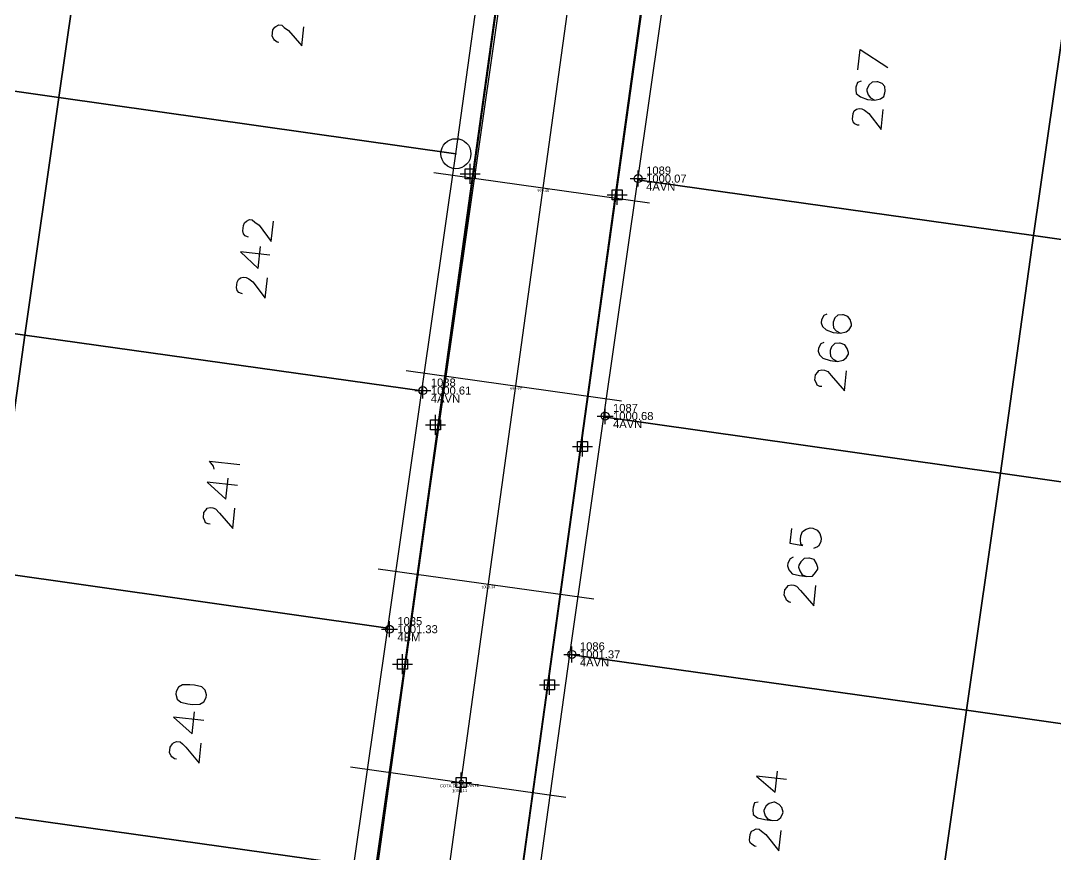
# Model space of a CAD drawing. Header units: metres. Extents: x -977055 to 805873, y -1033982 to 242021.
# Drawn here: x 978.3 to 1030, y 965 to 1006.6 of the extents above; entities that cross this region are included whole.
import ezdxf

# ---------------------------------------------------------------- set-up
doc = ezdxf.new("R2010")
doc.units = ezdxf.units.M
doc.header["$PDMODE"] = 32
doc.header["$PDSIZE"] = 1.5
for name, color, linetype in [('12-CONDICIONES EXISTENTES', 2, 'Continuous'), ('5ta avenida', 10, 'Continuous'), ('C-ANNO-MATC-TEXT', 150, 'Continuous'), ('C-ROAD-PROF-TEXT', 11, 'Continuous'), ('PUNTOS V', 4, 'Continuous')]:
    doc.layers.add(name, color=color, linetype=linetype)
doc.layers.add('PDF2_area escolar', color=7, linetype='Continuous', true_color=0x989898)
doc.layers.add('PDF_Geometry', color=7, linetype='Continuous', true_color=0x797979)
doc.styles.add('CITY2', font='stylu.ttf', dxfattribs={"height": 0.2})
doc.styles.get("Standard").update_dxf_attribs({"font": 'arial.ttf'})
doc.dimstyles.new('COTAS2', dxfattribs={"dimtxt": 0.02, "dimasz": 0.1, "dimexe": 0.15, "dimexo": 0.08, "dimgap": 0.05, "dimtad": 1, "dimzin": 0, "dimdsep": 46, "dimtxsty": 'CITY2', "dimblk": 'ARCHTICK', "dimcen": 1, "dimdle": 0.1, "dimclrd": 1, "dimclre": 1, "dimclrt": 2, "dimadec": 0, "dimazin": 0, "dimtfac": 1, "dimtofl": 0, "dimtmove": 0, "dimatfit": 3, "dimldrblk": 'ARCHTICK', "dimfxl": 0.18, "dimtolj": 1, "dimtzin": 0, "dimarcsym": 0})

# ---------------------------------------------------------------- blocks, each defined once
blk = doc.blocks.new('base')
at = {"layer": 'PDF_Geometry', "lineweight": 25, "extrusion": (-0.000787417, 0.063364, 0.99799), "elevation": 0.026}
for points in [[(-314.355, -197.288), (-299.601, -195.681), (-292.744, -194.188), (-282.663, -192.111), (-274.476, -190.361), (-258.037, -185.154), (-248.029, -180.61), (-240.539, -177.71), (-228.643, -174.042), (-222.733, -172.714), (-217.384, -171.04), (-209.935, -169.248), (-202.16, -164.759), (-196.196, -160.284), (-195.073, -159.817), (-178.095, -157.457), (-154.298, -156.614), (-136.667, -154.611), (-124.436, -153.164), (-118.066, -151.474), (-100.79, -146.646), (-80.955, -140.967), (-73.385, -139.328), (-61.694, -135.822), (-40.504, -131.604), (-37.727, -130.872), (-17.661, -129.441), (1.311, -127.461), (21.092, -124.929), (41.006, -122.83), (47.376, -123.458), (63.592, -123.186), (81.402, -124.312), (85.639, -96.072), (88.705, -66.393), (92.811, -40.781), (97.16, -22.386), (100.596, -1.562), (102.483, 8.32), (109.691, 37.361), (117.528, 76.62), (126.217, 115.638), (131.513, 149.592), (134.682, 173.973), (136.916, 195.591), (139.956, 229.678), (141.558, 250.676), (142.614, 271.37), (143.252, 283.21), (147.066, 312.938), (152.58, 355.631), (153.554, 396.042), (150.869, 418.02), (151.777, 438.639), (150.959, 458.028), (151.777, 438.639), (150.869, 418.02), (153.554, 396.042), (152.58, 355.631), (147.066, 312.938), (143.252, 283.21), (142.614, 271.37), (141.558, 250.676), (139.956, 229.678), (136.916, 195.591), (134.682, 173.973), (131.513, 149.592), (126.217, 115.638), (117.528, 76.62), (109.691, 37.361), (102.483, 8.32), (100.596, -1.562), (97.16, -22.386), (92.811, -40.781), (88.705, -66.393), (85.639, -96.072), (81.402, -124.312), (63.592, -123.186), (47.376, -123.458), (41.006, -122.83), (21.092, -124.929), (1.311, -127.461), (-17.661, -129.441), (-37.727, -130.872), (-40.504, -131.604), (-61.694, -135.822), (-73.385, -139.328), (-80.955, -140.967), (-100.79, -146.646), (-118.066, -151.474), (-124.436, -153.164), (-136.667, -154.611), (-154.298, -156.614), (-178.095, -157.457), (-195.073, -159.817), (-196.196, -160.284), (-202.16, -164.759), (-209.935, -169.248), (-217.384, -171.04), (-222.733, -172.714), (-228.643, -174.042), (-240.539, -177.71), (-248.029, -180.61), (-258.037, -185.154), (-274.476, -190.361), (-282.663, -192.111), (-292.744, -194.188), (-299.601, -195.681), (-314.355, -197.288), (-312.178, -178.446), (-309.146, -157.898), (-306.876, -132.899), (-305.823, -118.002), (-298.643, -78.802), (-291.055, -45.077), (-282.252, -15.116), (-275.645, 10.473), (-270.319, 33.898), (-263.825, 63.164), (-258.15, 86.408), (-284.424, 123.888)], [(-120.33, -7.08), (-121.726, -5.196), (-110.823, 64.902), (-108.945, 66.252), (-70.522, 60.325), (-69.126, 58.441), (-80.029, -11.657), (-81.907, -13.007)], [(-108.276, 12.149), (-108.184, 12.138), (-108.058, 12.03), (-108.018, 11.979), (-107.943, 11.831), (-107.982, 11.511), (-108.09, 11.385), (-108.141, 11.345), (-108.289, 11.27), (-108.426, 11.286), (-108.552, 11.394), (-108.764, 11.559), (-109.413, 12.333), (-109.529, 11.373)], [(-137.189, 13.871), (-137.31, 12.865), (-138.685, 13.773)], [(-137.352, 14.447), (-137.158, 14.516), (-137.085, 14.739), (-137.068, 14.876), (-137.092, 15.065), (-137.304, 15.229), (-137.658, 15.365), (-138.024, 15.409), (-138.309, 15.35), (-138.463, 15.23), (-138.531, 15.053), (-138.542, 14.961), (-138.524, 14.727), (-138.403, 14.573), (-138.18, 14.5), (-138.134, 14.495), (-137.9, 14.513), (-137.747, 14.633), (-137.628, 14.851), (-137.617, 14.942), (-137.686, 15.136), (-137.807, 15.29), (-138.024, 15.409)], [(-137.225, 16.657), (-137.133, 16.646), (-137.002, 16.584), (-136.921, 16.482), (-136.892, 16.339), (-136.925, 16.065), (-136.987, 15.933), (-137.09, 15.853), (-137.232, 15.823), (-137.369, 15.84), (-137.501, 15.902), (-137.713, 16.067), (-138.311, 16.881), (-138.432, 15.875)], [(-106.64, 21.876), (-106.594, 21.87), (-106.463, 21.808), (-106.382, 21.706), (-106.353, 21.563), (-106.386, 21.289), (-106.449, 21.157), (-106.551, 21.077), (-106.699, 21.002), (-106.836, 21.018), (-106.962, 21.126), (-107.174, 21.291), (-107.772, 22.105), (-107.893, 21.099)], [(-107.689, 22.79), (-106.227, 22.614), (-107.098, 23.461), (-107.231, 22.364)], [(-106.299, 24.71), (-106.253, 24.704), (-106.121, 24.642), (-106.041, 24.539), (-106.012, 24.397), (-106.045, 24.123), (-106.107, 23.991), (-106.21, 23.91), (-106.352, 23.881), (-106.489, 23.898), (-106.621, 23.96), (-106.833, 24.125), (-107.43, 24.939), (-107.552, 23.933)], [(-135.485, 26.093), (-135.337, 26.168), (-135.218, 26.385), (-135.201, 26.522), (-135.271, 26.716), (-135.437, 26.875), (-135.792, 27.011), (-136.157, 27.055), (-136.443, 26.996), (-136.596, 26.876), (-136.71, 26.704), (-136.721, 26.613), (-136.657, 26.373), (-136.536, 26.219), (-136.313, 26.146), (-136.267, 26.141), (-136.033, 26.159), (-135.88, 26.279), (-135.807, 26.503), (-135.796, 26.594), (-135.819, 26.782), (-135.94, 26.936), (-136.157, 27.055)], [(-135.314, 27.51), (-135.166, 27.585), (-135.047, 27.802), (-135.031, 27.939), (-135.1, 28.133), (-135.266, 28.292), (-135.621, 28.428), (-135.987, 28.472), (-136.272, 28.413), (-136.426, 28.293), (-136.539, 28.121), (-136.55, 28.03), (-136.481, 27.836), (-136.365, 27.636), (-136.142, 27.563), (-136.097, 27.558), (-135.863, 27.576), (-135.704, 27.742), (-135.636, 27.919), (-135.625, 28.011), (-135.648, 28.199), (-135.769, 28.353), (-135.987, 28.472)], [(-135.187, 29.72), (-135.096, 29.709), (-134.964, 29.647), (-134.929, 29.55), (-134.854, 29.402), (-134.887, 29.128), (-134.995, 29.002), (-135.052, 28.916), (-135.195, 28.886), (-135.332, 28.903), (-135.509, 28.971), (-135.67, 29.176), (-136.319, 29.949), (-136.44, 28.944)], [(-104.779, 33.476), (-104.75, 33.333), (-104.549, 33.077), (-106.057, 33.259)], [(-105.93, 34.31), (-104.422, 34.129), (-105.34, 34.981), (-105.466, 33.93)], [(-104.54, 36.229), (-104.448, 36.218), (-104.317, 36.156), (-104.282, 36.059), (-104.207, 35.911), (-104.24, 35.637), (-104.348, 35.511), (-104.405, 35.425), (-104.548, 35.396), (-104.685, 35.412), (-104.816, 35.474), (-105.023, 35.685), (-105.672, 36.459), (-105.793, 35.453)], [(-133.591, 36.808), (-133.503, 37.54), (-134.137, 37.662), (-134.052, 37.606), (-134.033, 37.372), (-134.055, 37.189), (-134.129, 36.966), (-134.328, 36.851), (-134.522, 36.781), (-134.659, 36.798), (-134.876, 36.917), (-134.997, 37.07), (-135.061, 37.31), (-135.039, 37.493), (-134.92, 37.71), (-134.869, 37.75), (-134.675, 37.82)], [(-133.649, 38.253), (-133.501, 38.328), (-133.382, 38.545), (-133.365, 38.682), (-133.435, 38.876), (-133.596, 39.081), (-133.956, 39.171), (-134.321, 39.215), (-134.601, 39.202), (-134.76, 39.036), (-134.874, 38.864), (-134.885, 38.773), (-134.815, 38.579), (-134.7, 38.379), (-134.477, 38.306), (-134.431, 38.301), (-134.197, 38.319), (-134.038, 38.485), (-133.925, 38.657), (-133.914, 38.748), (-133.983, 38.942), (-134.098, 39.141), (-134.321, 39.215)], [(-133.516, 40.509), (-133.425, 40.498), (-133.299, 40.39), (-133.264, 40.293), (-133.189, 40.145), (-133.222, 39.871), (-133.33, 39.744), (-133.387, 39.659), (-133.529, 39.629), (-133.667, 39.646), (-133.798, 39.708), (-134.005, 39.918), (-134.653, 40.692), (-134.775, 39.687)], [(-104.098, 46.053), (-102.59, 45.872), (-103.507, 46.724), (-103.64, 45.627)], [(-102.708, 47.972), (-102.616, 47.961), (-102.49, 47.854), (-102.45, 47.802), (-102.375, 47.654), (-102.408, 47.38), (-102.522, 47.208), (-102.573, 47.168), (-102.721, 47.093), (-102.904, 47.115), (-103.03, 47.223), (-103.196, 47.382), (-103.839, 48.202), (-103.961, 47.196)], [(-133.19, 49.373), (-131.682, 49.191), (-132.605, 49.998), (-132.732, 48.947)], [(-131.756, 50.498), (-131.568, 50.522), (-131.495, 50.745), (-131.478, 50.882), (-131.496, 51.116), (-131.708, 51.281), (-132.069, 51.371), (-132.434, 51.415), (-132.714, 51.402), (-132.868, 51.281), (-132.987, 51.064), (-132.992, 51.018), (-132.928, 50.779), (-132.808, 50.625), (-132.59, 50.506), (-132.544, 50.501), (-132.305, 50.564), (-132.151, 50.685), (-132.032, 50.903), (-132.027, 50.948), (-132.091, 51.188), (-132.211, 51.342), (-132.434, 51.415)], [(-131.629, 52.709), (-131.538, 52.698), (-131.412, 52.59), (-131.326, 52.533), (-131.296, 52.391), (-131.329, 52.116), (-131.397, 51.939), (-131.494, 51.904), (-131.642, 51.829), (-131.779, 51.846), (-131.905, 51.954), (-132.118, 52.119), (-132.761, 52.938), (-132.882, 51.932)]]:
    blk.add_lwpolyline(points, dxfattribs=at)
for points in [[(-97.249, 14.762), (-99.092, 2.928), (-79.338, -0.148), (-77.495, 11.687)], [(-117.049, 17.843), (-118.852, 5.958), (-99.092, 2.928), (-97.249, 14.762)], [(-145.867, 22.289), (-147.71, 10.455), (-127.955, 7.379), (-126.107, 19.259)], [(-165.667, 25.37), (-167.464, 13.53), (-147.71, 10.455), (-145.867, 22.289)], [(-95.401, 26.643), (-97.249, 14.762), (-77.495, 11.687), (-75.646, 23.567)], [(-115.206, 29.678), (-117.049, 17.843), (-97.249, 14.762), (-95.401, 26.643)], [(-144.064, 34.175), (-145.867, 22.289), (-126.107, 19.259), (-124.263, 31.094)], [(-163.818, 37.25), (-165.667, 25.37), (-145.867, 22.289), (-144.064, 34.175)], [(-93.603, 38.482), (-95.401, 26.643), (-75.646, 23.567), (-73.803, 35.401)], [(-113.358, 41.558), (-115.206, 29.678), (-95.401, 26.643), (-93.603, 38.482)], [(-142.221, 46.009), (-144.064, 34.175), (-124.263, 31.094), (-122.415, 42.974)], [(-161.975, 49.085), (-163.818, 37.25), (-144.064, 34.175), (-142.221, 46.009)], [(-111.514, 53.392), (-113.358, 41.558), (-93.603, 38.482), (-91.755, 50.362)], [(-140.372, 57.889), (-142.221, 46.009), (-122.415, 42.974), (-120.617, 54.814)], [(-102.728, 44.729), (-102.791, 44.968), (-102.958, 45.128), (-103.318, 45.217), (-103.546, 45.245), (-103.918, 45.243), (-104.117, 45.128), (-104.236, 44.911), (-104.252, 44.773), (-104.189, 44.534), (-104.022, 44.375), (-103.662, 44.285), (-103.434, 44.257), (-103.062, 44.259), (-102.863, 44.374), (-102.744, 44.592)], [(-160.126, 60.965), (-161.975, 49.085), (-142.221, 46.009), (-140.372, 57.889)], [(-109.833, 64.272), (-111.514, 53.392), (-91.755, 50.362), (-89.911, 62.197), (-108.666, 65.106)]]:
    blk.add_lwpolyline(points, close=True, dxfattribs=at)
blk = doc.blocks.new('*U4239')
at = {"color": 0, "linetype": 'ByBlock', "lineweight": -2, "transparency": 16777216}
for p, q in [((-1, 0), (1, 0)), ((0, -1), (0, 1))]:
    blk.add_line(p, q, dxfattribs=at)
blk.add_lwpolyline([(-0.5, -0.5), (-0.5, 0.5), (0.5, 0.5), (0.5, -0.5)], close=True, dxfattribs=at)
blk = doc.blocks.new('_ArchTick')
at = {"color": 0, "linetype": 'ByBlock', "const_width": 0.15}
blk.add_lwpolyline([(-0.5, -0.5), (0.5, 0.5)], dxfattribs=at)
blk = doc.blocks.new('*D5346')
at = {"color": 1, "linetype": 'Continuous', "lineweight": -2, "transparency": 16777216}
for p, q in [((993.163, 943.291), (1004.843, 1027.525)), ((1000.294, 942.302), (1011.975, 1026.536))]:
    blk.add_line(p, q, dxfattribs=at)
at = {"color": 1, "lineweight": -2, "transparency": 16777216}
blk.add_line((1004.723, 1027.39), (1012.053, 1026.374), dxfattribs=at)
at = {"layer": 'Defpoints', "color": 0, "transparency": 16777216}
for p in [(1011.954, 1026.388), (993.152, 943.212), (1000.283, 942.223)]:
    blk.add_point(p, dxfattribs=at)
at = {"color": 1, "lineweight": -2, "transparency": 16777216, "xscale": 0.1, "yscale": 0.1, "zscale": 0.1}
for p, rotation in [((1004.822, 1027.377), 172.1054465022065), ((1011.954, 1026.388), 352.1054465022065)]:
    blk.add_blockref('_ArchTick', p, dxfattribs=dict(at, rotation=rotation))
at = {"color": 2, "transparency": 16777216, "insert": (1008.41, 1027.039), "char_height": 0.2, "attachment_point": 5, "rotation": 352.1054, "style": 'CITY2'}
blk.add_mtext('\\A1;7.20', dxfattribs=at)

msp = doc.modelspace()

# ---------------------------------------------------------------- linework, layer by layer
for p, q in [((981.73498, 861.47056), (1004.82234, 1027.3767)), ((1011.9541, 1026.38778), (988.86601, 860.47635))]:
    msp.add_line(p, q)
at = {"elevation": 1998.199}
msp.add_lwpolyline([(1013.20829, 1023.48453), (1002.8933, 1024.75373), (1004.21615, 1023.00511), (982.15408, 864.48224), (989.28568, 863.4921), (1011.35484, 1022.08148), (1013.20829, 1023.48453)], dxfattribs=at)
at = {"color": 6}
msp.add_lwpolyline([(994.7262, 954.78008), (1001.85815, 953.79249), (1011.17376, 1021.06597), (1004.04182, 1022.05356), (994.7262, 954.78008)], dxfattribs=at)
at = {"layer": '12-CONDICIONES EXISTENTES', "color": 1}
for points, elevation in [([(1001.65424, 952.31996), (1011.39039, 1022.63033), (1013.88081, 1040.33846), (1028.25455, 1143.7276)], 2001.659), ([(994.52229, 953.30755), (1004.25949, 1023.62549), (1006.75019, 1041.33554), (1020.87063, 1142.90279)], 2001.659), ([(998.08827, 952.81376), (1007.35182, 1020.01355)], 2001.659), ([(998.89916, 999.05948), (1009.67036, 997.54781)], 996.877), ([(997.50934, 989.15653), (1008.28054, 987.64486)], 996.877), ([(996.11952, 979.25358), (1006.89072, 977.74191)], 996.877), ([(994.7297, 969.35063), (1005.50091, 967.83896)], 996.877)]:
    msp.add_lwpolyline(points, dxfattribs=dict(at, elevation=elevation))
msp.add_circle((1000.27051, 968.57301, 996.877), 0.1, dxfattribs=at)
at = {"layer": '5ta avenida', "color": 0, "linetype": 'ByBlock', "lineweight": -2, "transparency": 16777216}
for p, q in [((1009.108, 998.353, 1999.105), (1009.108, 999.153, 1999.105)), ((1008.708, 998.753, 1999.105), (1009.508, 998.753, 1999.105)), ((997.949, 988.157, 1999.647), (998.749, 988.157, 1999.647)), ((998.349, 987.757, 1999.647), (998.349, 988.557, 1999.647)), ((1007.452, 986.485, 1999.718), (1007.452, 987.285, 1999.718)), ((1007.052, 986.885, 1999.718), (1007.852, 986.885, 1999.718)), ((996.275, 976.228, 2000.367), (997.075, 976.228, 2000.367)), ((996.675, 975.828, 2000.367), (996.675, 976.628, 2000.367)), ((1005.797, 974.57, 2000.404), (1005.797, 975.37, 2000.404)), ((1005.397, 974.97, 2000.404), (1006.197, 974.97, 2000.404))]:
    msp.add_line(p, q, dxfattribs=at)
for centre in [(1009.108, 998.753, 1999.105), (998.349, 988.157, 1999.647), (1007.452, 986.885, 1999.718), (996.675, 976.228, 2000.367), (1005.797, 974.97, 2000.404)]:
    msp.add_circle(centre, 0.2, dxfattribs=at)
at = {"layer": 'PUNTOS V', "color": 2}
msp.add_point((1000, 1000, 1000), dxfattribs=at)

# ---------------------------------------------------------------- block references
at = {"layer": 'C-ANNO-MATC-TEXT', "lineweight": -2, "xscale": 0.5, "yscale": 0.5, "zscale": 0.5}
for p in [(1000.716, 998.989, 999.584), (1008.057, 997.944, 999.515), (998.974, 986.445, 1000.316), (1006.331, 985.368, 1000.321), (997.327, 974.477, 1001.063), (1004.67, 973.451, 1001.079), (1000.271, 968.573, 1001.108)]:
    msp.add_blockref('*U4239', p, dxfattribs=at)
at = {"layer": 'PDF2_area escolar'}
msp.add_blockref('base', (882.736, 1016.336, 999.038), dxfattribs=at)

# ---------------------------------------------------------------- texts
at = {"layer": '5ta avenida', "linetype": 'ByBlock', "char_height": 0.4}
for s, insert, attachment_point in [('{\\C2;1089}', (1009.508, 998.953, 1999.105), 7), ('{\\C2;1000.07}', (1009.508, 998.753, 1999.105), 4), ('{\\C2;4AVN}', (1009.508, 998.553, 1999.105), 1), ('{\\C2;1088}', (998.749, 988.357, 1999.647), 7), ('{\\C2;1000.61}', (998.749, 988.157, 1999.647), 4), ('{\\C2;4AVN}', (998.749, 987.957, 1999.647), 1), ('{\\C2;1087}', (1007.852, 987.085, 1999.718), 7), ('{\\C2;1000.68}', (1007.852, 986.885, 1999.718), 4), ('{\\C2;4AVN}', (1007.852, 986.685, 1999.718), 1), ('{\\C2;1085}', (997.075, 976.428, 2000.367), 7), ('{\\C2;1001.33}', (997.075, 976.228, 2000.367), 4), ('4BM', (997.075, 976.028, 2000.367), 1), ('{\\C2;1086}', (1006.197, 975.17, 2000.404), 7), ('{\\C2;1001.37}', (1006.197, 974.97, 2000.404), 4), ('{\\C2;4AVN}', (1006.197, 974.77, 2000.404), 1)]:
    msp.add_mtext(s, dxfattribs=dict(at, insert=insert, attachment_point=attachment_point))
at = {"layer": 'C-ROAD-PROF-TEXT', "color": 11, "linetype": 'Continuous', "lineweight": -3, "char_height": 0.15, "attachment_point": 8, "rotation": 0.571108}
for s, insert in [('{\\fCalibri|b0|i0|c0|p34;\\H0.91667x;\\C256;999.40}', (1004.36568, 998.08545, 3004.296)), ('{\\fCalibri|b0|i0|c0|p34;\\H0.91667x;\\C256;999.97}', (1002.99403, 988.17995, 3004.296)), ('{\\fCalibri|b0|i0|c0|p34;\\H0.91667x;\\C256;1000.54}', (1001.62237, 978.27445, 3004.296)), ('{\\C2;COTA DE RASANTE \\P1001,11}', (1000.18972, 968.05881))]:
    msp.add_mtext(s, dxfattribs=dict(at, insert=insert))

# ---------------------------------------------------------------- dimensions: what is measured, and where the dimension line sits
dim = msp.add_aligned_dim(p1=(993.15161, 943.21153), p2=(1000.28337, 942.22261), distance=84.97048, dimstyle='COTAS2')
dim.commit()
dim.dimension.update_dxf_attribs({"geometry": '*D5346', "text_midpoint": (1008.40991, 1027.03865)})

doc.saveas('drawing.dxf')
